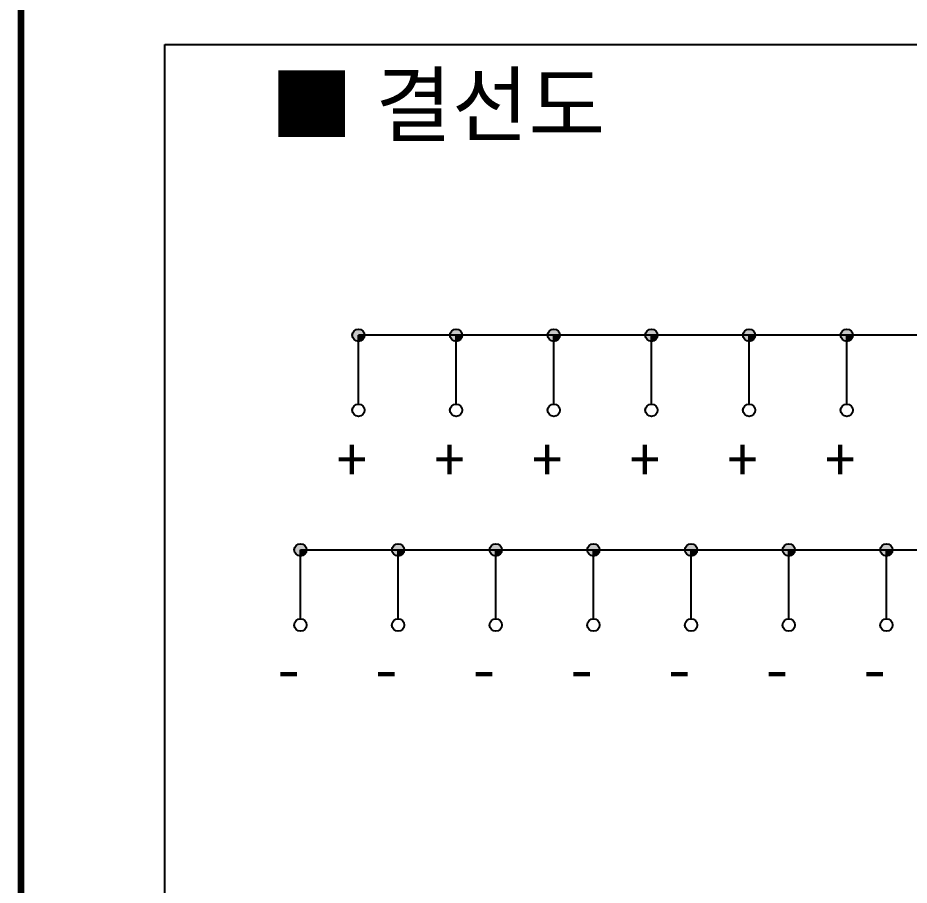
# Model space of a CAD drawing. Header units: millimetres. Extents: x 1618 to 2479, y 422 to 709.
# Drawn here: x 2065.6 to 2138.6, y 493.4 to 564.4 of the extents above; entities that cross this region are included whole.
import ezdxf

# ---------------------------------------------------------------- set-up
doc = ezdxf.new("R2010")
doc.units = ezdxf.units.MM
doc.layers.add('SHEET', color=7, linetype='Continuous')

msp = doc.modelspace()

# ---------------------------------------------------------------- hatches: boundary and pattern name
for points in [[(2093.495, 538.418), (2093.999, 538.418, 1), (2092.991, 538.418, 0.414214), (2093.495, 537.914)], [(2101.495, 538.418), (2101.999, 538.418, 1), (2100.991, 538.418, 0.414214), (2101.495, 537.914)], [(2109.495, 538.418), (2109.999, 538.418, 1), (2108.991, 538.418, 0.414214), (2109.495, 537.914)], [(2117.495, 538.418), (2117.999, 538.418, 1), (2116.991, 538.418, 0.414214), (2117.495, 537.914)], [(2125.495, 538.418), (2125.999, 538.418, 1), (2124.991, 538.418, 0.414214), (2125.495, 537.914)], [(2133.495, 538.418), (2133.999, 538.418, 1), (2132.991, 538.418, 0.414214), (2133.495, 537.914)], [(2093.495, 537.914, 0.414214), (2093.999, 538.418), (2093.495, 538.418)], [(2101.495, 537.914, 0.414214), (2101.999, 538.418), (2101.495, 538.418)], [(2109.495, 537.914, 0.414214), (2109.999, 538.418), (2109.495, 538.418)], [(2117.495, 537.914, 0.414214), (2117.999, 538.418), (2117.495, 538.418)], [(2125.495, 537.914, 0.414214), (2125.999, 538.418), (2125.495, 538.418)], [(2133.495, 537.914, 0.414214), (2133.999, 538.418), (2133.495, 538.418)], [(2088.749, 520.835), (2089.253, 520.835, 1), (2088.245, 520.835, 0.414214), (2088.749, 520.331)], [(2096.749, 520.835), (2097.253, 520.835, 1), (2096.245, 520.835, 0.414214), (2096.749, 520.331)], [(2104.749, 520.835), (2105.253, 520.835, 1), (2104.245, 520.835, 0.414214), (2104.749, 520.331)], [(2112.749, 520.835), (2113.253, 520.835, 1), (2112.245, 520.835, 0.414214), (2112.749, 520.331)], [(2120.749, 520.835), (2121.253, 520.835, 1), (2120.245, 520.835, 0.414214), (2120.749, 520.331)], [(2128.749, 520.835), (2129.253, 520.835, 1), (2128.245, 520.835, 0.414214), (2128.749, 520.331)], [(2136.749, 520.835), (2137.253, 520.835, 1), (2136.245, 520.835, 0.414214), (2136.749, 520.331)], [(2088.749, 520.331, 0.414214), (2089.253, 520.835), (2088.749, 520.835)], [(2096.749, 520.331, 0.414214), (2097.253, 520.835), (2096.749, 520.835)], [(2104.749, 520.331, 0.414214), (2105.253, 520.835), (2104.749, 520.835)], [(2112.749, 520.331, 0.414214), (2113.253, 520.835), (2112.749, 520.835)], [(2120.749, 520.331, 0.414214), (2121.253, 520.835), (2120.749, 520.835)], [(2128.749, 520.331, 0.414214), (2129.253, 520.835), (2128.749, 520.835)], [(2136.749, 520.331, 0.414214), (2137.253, 520.835), (2136.749, 520.835)]]:
    msp.add_hatch(color=256).paths.add_polyline_path(points)

# ---------------------------------------------------------------- linework, layer by layer
for p, q in [((2093.495, 532.776), (2093.495, 538.418)), ((2245.495, 538.418), (2093.495, 538.418)), ((2101.495, 532.776), (2101.495, 538.418)), ((2109.495, 532.776), (2109.495, 538.418)), ((2117.495, 532.776), (2117.495, 538.418)), ((2125.495, 532.776), (2125.495, 538.418)), ((2133.495, 532.776), (2133.495, 538.418)), ((2088.749, 515.193), (2088.749, 520.835)), ((2088.749, 520.835), (2240.749, 520.835)), ((2096.749, 515.193), (2096.749, 520.835)), ((2104.749, 515.193), (2104.749, 520.835)), ((2112.749, 515.193), (2112.749, 520.835)), ((2120.749, 515.193), (2120.749, 520.835)), ((2128.749, 515.193), (2128.749, 520.835)), ((2136.749, 515.193), (2136.749, 520.835))]:
    msp.add_line(p, q)
at = {"color": 4}
msp.add_lwpolyline([(2077.629, 562.222), (2463.717, 562.222), (2463.717, 449.417), (2077.629, 449.417)], close=True, dxfattribs=at)
for centre in [(2093.495, 538.418), (2101.495, 538.418), (2109.495, 538.418), (2117.495, 538.418), (2125.495, 538.418), (2133.495, 538.418), (2093.495, 532.272), (2101.495, 532.272), (2109.495, 532.272), (2117.495, 532.272), (2125.495, 532.272), (2133.495, 532.272), (2088.749, 520.835), (2096.749, 520.835), (2104.749, 520.835), (2112.749, 520.835), (2120.749, 520.835), (2128.749, 520.835), (2136.749, 520.835), (2088.749, 514.689), (2096.749, 514.689), (2104.749, 514.689), (2112.749, 514.689), (2120.749, 514.689), (2128.749, 514.689), (2136.749, 514.689)]:
    msp.add_circle(centre, 0.504)
at = {"layer": 'SHEET', "const_width": 0.527}
msp.add_lwpolyline([(2065.859, 637.967), (2065.859, 422.629), (2478.916, 422.629), (2478.916, 637.967), (2478.916, 709.062), (2325.029, 709.062), (2065.859, 709.062)], close=True, dxfattribs=at)

# ---------------------------------------------------------------- texts
at = {"color": 7}
for s, p in [('+', (2091.759, 526.475)), ('+', (2099.759, 526.475)), ('+', (2107.759, 526.475)), ('+', (2115.759, 526.475)), ('+', (2123.759, 526.475)), ('+', (2131.759, 526.475)), ('-', (2086.583, 509.304)), ('-', (2094.583, 509.304)), ('-', (2102.583, 509.304)), ('-', (2110.583, 509.304)), ('-', (2118.583, 509.304)), ('-', (2126.583, 509.304)), ('-', (2134.583, 509.304))]:
    msp.add_text(s, height=3.528, dxfattribs=at).set_placement(p)
at = {"color": 0, "insert": (2099.977, 557.059), "char_height": 5, "width": 40.8957, "attachment_point": 5}
msp.add_mtext('{\\fDotum|b1|i0|c129|p50;■ 결선도}', dxfattribs=at)

doc.saveas('drawing.dxf')
